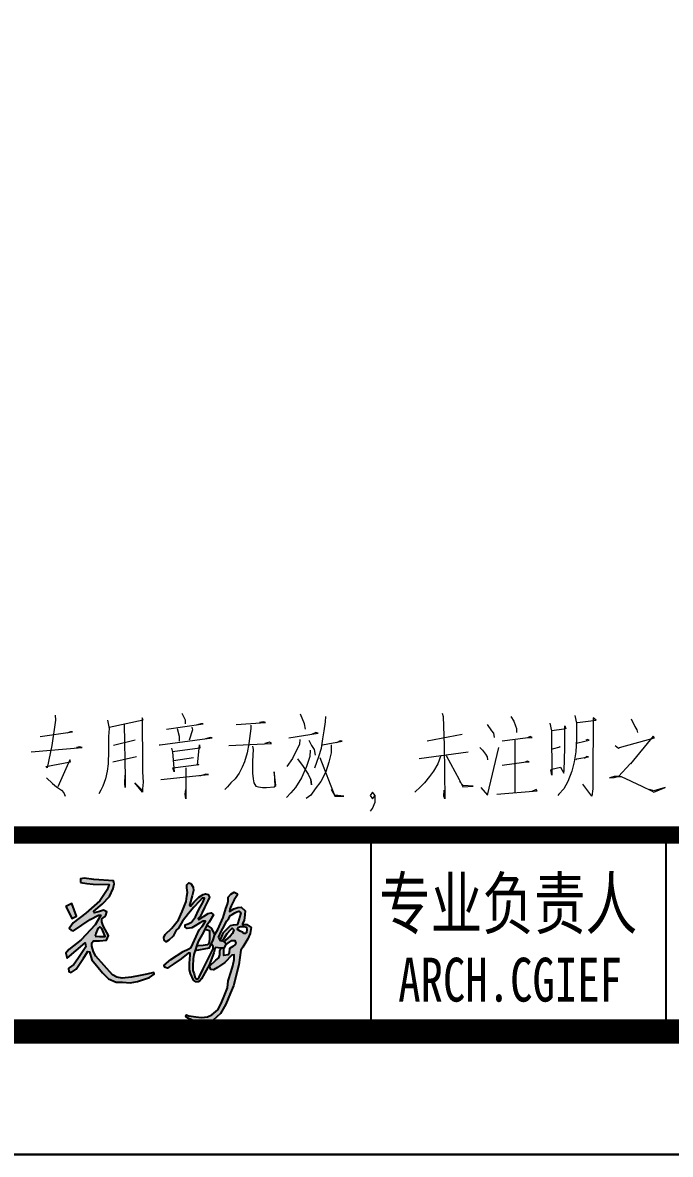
# Model space of a CAD drawing. Extents: x 498328 to 716449, y -893371 to -467753.
# Drawn here: x 531885 to 534520, y -537354 to -532747 of the extents above; entities that cross this region are included whole.
import ezdxf

# ---------------------------------------------------------------- set-up
doc = ezdxf.new("R2010")
doc.units = 0
doc.header["$LTSCALE"] = 1000
doc.layers.get('0').update_dxf_attribs({"linetype": 'CONTINUOUS'})
doc.layers.add('yichutu', color=7, linetype='CONTINUOUS', true_color=0xffffff, plot=False)
doc.layers.add('通用-图框C-SHET', color=141, linetype='CONTINUOUS')
doc.styles.add('黑体', font='simhei.ttf', dxfattribs={"width": 0.8})

# ---------------------------------------------------------------- blocks, each defined once
blk = doc.blocks.new('yct-297-210-29700-21000-100-4000.0')
at = {"layer": 'yichutu', "color": 7, "true_color": 0xffffff}
blk.add_lwpolyline([(0, 0), (0, 21000), (29700, 21000), (29700, 0)], close=True, dxfattribs=at)
blk = doc.blocks.new('吴铮')
h = blk.add_hatch(color=256)
h.dxf.hatch_style = 1
h.paths.add_polyline_path([(6155, -936.7), (6177.4, -885.7), (6183.8, -855.6), (6180.6, -837.3), (6055.3, -829.7), (5993.6, -820.1), (5971.2, -823.8), (5971.2, -847.3), (6011.4, -854.8), (6050.9, -859.1), (6152.1, -861.1), (6141.2, -894.8), (6093.6, -965.6), (6005.1, -1044.1), (5924.3, -1103.8), (5902.2, -1133.7), (5899.2, -1141.1), (5911.3, -1151.9), (5925.3, -1155.3), (6031.2, -1083.1), (6085.1, -1056.4), (6101, -1056.4), (6063.3, -1116.5), (5974.3, -1213.3), (5897.4, -1273.5), (5877.3, -1298.2), (5885, -1328.2), (6000, -1232.6), (6004.9, -1257), (5953.1, -1334.2), (5929, -1370), (5898.7, -1389.8), (5893.8, -1395.8), (5896.5, -1415), (5910.8, -1420.8), (5943.6, -1398.6), (5989.2, -1328.4), (6012.4, -1292.8), (6016.2, -1286.5), (6028.6, -1289.1), (6043.6, -1339.3), (6082.8, -1388.4), (6110.6, -1422.4), (6148.3, -1460.2), (6197.8, -1482.3), (6238.7, -1482.8), (6287.1, -1486), (6332.9, -1478.1), (6409.9, -1452.4), (6439.8, -1431.5), (6436.2, -1420.8), (6391.4, -1431.3), (6350, -1439.1), (6294.2, -1451.1), (6236.6, -1457.4), (6202.3, -1449.4), (6173.5, -1435.9), (6068.7, -1316.5), (6052.7, -1289.8), (6041.9, -1253), (6041.9, -1231.4), (6053.3, -1218.5), (6091.4, -1219.2), (6136.3, -1214.1), (6149.3, -1185.9), (6127.6, -1146.9), (6114.2, -1122.7), (6106.5, -1098.8), (6106.4, -1079.5), (6122.3, -1066.4), (6132.7, -1055.6), (6137.1, -1035.5), (6117.5, -1024.6), (6092.5, -1033.4), (6057, -1041), (6054.9, -1031.1), (6108.5, -986.7)])
h.paths.add_polyline_path([(6094.5, -1130.5), (6107.3, -1140.9), (6118.9, -1170.4), (6127, -1190.8), (6112.9, -1192.5), (6092.2, -1192.5), (6064.6, -1188.5), (6068.7, -1171.8), (6080.7, -1139.9)], flags=16)
h.paths.add_polyline_path([(5915.6, -982.5), (5878.4, -1000.6), (5915.6, -1077.1), (5945.3, -1062.7)], flags=17)
h = blk.add_hatch(color=256)
h.dxf.hatch_style = 1
h.paths.add_polyline_path([(6691.1, -1005.5), (6726.6, -965.8), (6744.2, -948.5), (6759.1, -948.5), (6750.9, -971.5), (6721.3, -1023.9), (6702, -1065.7), (6677, -1101.2), (6656.2, -1110), (6636.8, -1118.1), (6636.8, -1133), (6649, -1140.8), (6678.2, -1136.1), (6699.4, -1123.5), (6727, -1106.9), (6750.3, -1093), (6765.3, -1093.9), (6744.5, -1128.3), (6725, -1149.1), (6706, -1190.9), (6673.6, -1262.2), (6655.2, -1272.7), (6624, -1287.4), (6545.2, -1338.4), (6502.1, -1373.4), (6503.4, -1378.5), (6509.8, -1388.4), (6523.3, -1392.9), (6532.8, -1387), (6564.8, -1365.3), (6611.2, -1333.7), (6655.7, -1298.2), (6667.7, -1298.2), (6666.9, -1311.2), (6664.1, -1360.7), (6664.1, -1403.1), (6669.1, -1426.6), (6689, -1468.2), (6703.9, -1478.9), (6718.7, -1478.9), (6729.6, -1473.7), (6740.8, -1461.2), (6761.9, -1422.4), (6788.8, -1373.2), (6818.3, -1295.7), (6826.4, -1260.7), (6865, -1266.2), (6882.6, -1265.4), (6896.3, -1237.3), (6886.8, -1226.2), (6869.2, -1219), (6856.7, -1215.6), (6847.5, -1198.8), (6866.8, -1156.2), (6885, -1126.6), (6898.5, -1093.9), (6913.5, -1076.2), (6921.2, -1058.9), (6934.9, -1051), (6951, -1041.8), (6964.7, -1034), (6978.2, -1030.5), (6989.2, -1041.2), (6984, -1063.7), (6977.1, -1085.3), (6970.5, -1105.8), (6966.6, -1118), (6941.2, -1119.7), (6922.3, -1124.6), (6901.5, -1145.4), (6876.4, -1170.4), (6860.8, -1206.9), (6856.7, -1215.6), (6869.2, -1219), (6881, -1205.9), (6902.4, -1172.5), (6924, -1149.9), (6934.3, -1139.1), (6945.2, -1149.5), (6936.4, -1173.1), (6922.3, -1189.8), (6895.7, -1213.6), (6886.8, -1226.2), (6896.3, -1237.3), (6904.6, -1236.2), (6919.6, -1225.3), (6932.9, -1217.7), (6952.8, -1217.7), (6957.5, -1233.5), (6953, -1242.5), (6938.3, -1255.3), (6918, -1268), (6915.7, -1293.9), (6910.4, -1307.9), (6882.6, -1312.1), (6882.6, -1282.7), (6882.6, -1265.4), (6865, -1266.2), (6857, -1282.7), (6857, -1308.1), (6849.2, -1327.8), (6830.7, -1342.2), (6791.2, -1380.6), (6800.1, -1400.7), (6815.2, -1404.5), (6841, -1389.6), (6888.3, -1357), (6933, -1309.6), (6947.7, -1308.3), (6947.7, -1336.7), (6938.4, -1377.2), (6927.6, -1414.8), (6910.5, -1474), (6904.9, -1517.2), (6887.7, -1561.1), (6865.8, -1617.1), (6843, -1657.7), (6806.5, -1689.8), (6778.1, -1701.4), (6740.1, -1707.6), (6702.9, -1701.9), (6659, -1695.3), (6643.2, -1690.5), (6640.3, -1700.1), (6652.4, -1710.7), (6691.4, -1727.9), (6748.8, -1734.4), (6813.5, -1722.8), (6861.6, -1682.2), (6895.2, -1622.2), (6925.2, -1550.5), (6944.4, -1504.7), (6977.1, -1371.2), (6990, -1278.4), (7001.8, -1259.3), (7034.3, -1206.7), (7050.3, -1172.3), (7056.1, -1133.5), (7029.1, -1116), (6999.7, -1116), (7001.3, -1108.1), (7011.3, -1089.2), (7016.1, -1052.6), (7016.7, -1028.7), (6991.3, -1005.8), (6970.2, -1007.1), (6946.4, -1016), (6918.7, -1032.8), (6920.5, -1017.7), (6928.4, -996.5), (6948.6, -959.3), (6969.5, -925.6), (6964.8, -917.2), (6946.6, -910), (6925.4, -921.8), (6910.4, -942), (6910.4, -967.7), (6904.2, -984.9), (6894.2, -1012.5), (6877.6, -1070.9), (6844.5, -1147.3), (6824.2, -1178), (6813.2, -1213.3), (6801.8, -1239), (6813.9, -1253.7), (6813.2, -1270.9), (6787.9, -1321.7), (6750.8, -1396.2), (6724.2, -1450.5), (6717.4, -1460), (6705.3, -1460), (6698.5, -1447.9), (6692.9, -1428.5), (6685.3, -1406.9), (6685.3, -1380), (6688, -1333.9), (6691.2, -1305.7), (6699.3, -1280.3), (6710.4, -1245.9), (6717.9, -1222.5), (6753.2, -1162.9), (6773.2, -1118.6), (6789.4, -1099.7), (6816, -1053.9), (6801.5, -1041.3), (6782.8, -1046), (6752.8, -1063.5), (6735.1, -1077), (6722.8, -1086.4), (6718.7, -1077.9), (6731.3, -1064.5), (6743.6, -1039.4), (6759.7, -1006.3), (6779.8, -964.8), (6790.6, -941.5), (6781.7, -925.2), (6765.3, -919.1), (6750.9, -924.2), (6723.1, -941.8), (6691.4, -972.8), (6670.1, -999), (6662.8, -989.1), (6665.3, -986.2), (6680.6, -932.4), (6690.1, -898.7), (6687.9, -878), (6673.1, -854.2), (6659.1, -850), (6646.2, -862.4), (6646.9, -881), (6651.5, -911.2), (6646.9, -934.5), (6642.2, -969.6), (6618.1, -1032.7), (6593.1, -1085), (6551.7, -1138.8), (6509.9, -1178.5), (6499.9, -1198.3), (6503.2, -1215), (6515.7, -1224.8), (6532.2, -1215.2), (6560.9, -1190.3), (6578.7, -1151.7), (6594.3, -1137.6), (6618.3, -1092.9), (6658, -1045.2)])
h.paths.add_polyline_path([(6966.3, -1145), (6971.8, -1135.4), (6988.2, -1131), (7008.3, -1131), (7027.2, -1134.8), (7031.2, -1146.1), (7028.9, -1165.8), (7021.6, -1171.1), (7007.9, -1169.4), (7000.4, -1162.1), (6984.2, -1155.1), (6967.2, -1145.5)], flags=0)
h.paths.add_polyline_path([(7031.2, -1146.1), (7027.2, -1134.8), (7008.3, -1131), (6988.2, -1131), (6971.8, -1135.4), (6966.3, -1145), (6967.2, -1145.5), (6984.2, -1155.1), (7000.4, -1162.1), (7007.9, -1169.4), (7021.6, -1171.1), (7028.9, -1165.8)], flags=16)
h = blk.add_hatch(color=256)
h.dxf.hatch_style = 1
h.paths.add_polyline_path([(6824.2, -1178), (6813.1, -1162.4), (6801.1, -1138.4), (6773.2, -1118.6), (6761.7, -1144.1), (6791, -1154), (6791, -1184.5), (6791, -1209.4), (6785.9, -1235.8), (6775.7, -1243.8), (6750.1, -1248.4), (6708.5, -1251.8), (6699.1, -1280.9), (6791, -1263.1), (6799.3, -1244.5), (6813.2, -1213.3)])
for points in [[(5970.6, -847.2), (6011.4, -854.8), (6050.9, -859.1), (6152.1, -861.1), (6141.2, -894.8), (6093.6, -965.6), (6005.1, -1044.1), (5924.3, -1103.8), (5902.2, -1133.7), (5899.2, -1141.1), (5911.3, -1151.9), (5925.3, -1155.3), (6031.2, -1083.1), (6085.1, -1056.4), (6101, -1056.4), (6063.3, -1116.5), (5974.3, -1213.3), (5897.4, -1273.5), (5877.3, -1298.2), (5883.5, -1322.6), (5885, -1328.2), (6000, -1232.6), (6004.9, -1257), (5953.1, -1334.2), (5929, -1370), (5898.7, -1389.8), (5893.8, -1395.8), (5896.5, -1415), (5910.8, -1420.8), (5943.6, -1398.6), (5989.2, -1328.4), (6012.4, -1292.8), (6016.2, -1286.5), (6028.6, -1289.1), (6043.6, -1339.3), (6082.8, -1388.4), (6110.6, -1422.4), (6148.3, -1460.2), (6197.8, -1482.3), (6238.7, -1482.8), (6287.1, -1486), (6332.9, -1478.1), (6409.9, -1452.4), (6439.8, -1431.5), (6436.2, -1420.8), (6391.4, -1431.3), (6350, -1439.1), (6294.2, -1451.1), (6236.6, -1457.4), (6202.3, -1449.4), (6173.5, -1435.9), (6068.7, -1316.5), (6052.7, -1289.8), (6041.9, -1253), (6041.9, -1231.4), (6053.3, -1218.5), (6091.4, -1219.2), (6136.3, -1214.1), (6149.3, -1185.9), (6127.6, -1146.9), (6114.2, -1122.7), (6106.5, -1098.8), (6106.4, -1079.5), (6122.3, -1066.4), (6132.7, -1055.6), (6137.1, -1035.5), (6117.5, -1024.6), (6092.5, -1033.4), (6057, -1041), (6054.9, -1031.1), (6108.5, -986.7), (6155, -936.7), (6177.4, -885.7), (6183.8, -855.6), (6180.6, -837.3), (6055.3, -829.7), (5993.6, -820.1), (5971.2, -823.8), (5971.2, -847.3)], [(6826.4, -1260.7), (6818.3, -1295.7), (6788.8, -1373.2), (6761.9, -1422.4), (6740.8, -1461.2), (6729.6, -1473.7), (6718.7, -1478.9), (6703.9, -1478.9), (6689, -1468.2), (6669.1, -1426.6), (6664.1, -1403.1), (6664.1, -1360.7), (6666.9, -1311.2), (6667.7, -1298.2), (6655.7, -1298.2), (6611.2, -1333.7), (6564.8, -1365.3), (6532.8, -1387), (6523.3, -1392.9), (6509.8, -1388.4), (6503.4, -1378.5), (6502.1, -1373.4), (6545.2, -1338.4), (6624, -1287.4), (6655.2, -1272.7), (6673.6, -1262.2), (6706, -1190.9), (6725, -1149.1), (6744.5, -1128.3), (6765.3, -1093.9), (6750.3, -1093), (6727, -1106.9), (6699.4, -1123.5), (6678.2, -1136.1), (6649, -1140.8), (6636.8, -1133), (6636.8, -1118.1), (6656.2, -1110), (6677, -1101.2), (6702, -1065.7), (6721.3, -1023.9), (6750.9, -971.5), (6759.1, -948.5), (6744.2, -948.5), (6726.6, -965.8), (6691.1, -1005.5), (6658, -1045.2), (6618.3, -1092.9), (6594.3, -1137.6), (6578.7, -1151.7), (6560.9, -1190.3), (6532.2, -1215.2), (6515.7, -1224.8), (6503.2, -1215), (6499.9, -1198.3), (6509.9, -1178.5), (6551.7, -1138.8), (6593.1, -1085), (6618.1, -1032.7), (6642.2, -969.6), (6646.9, -934.5), (6651.5, -911.2), (6646.9, -881), (6646.2, -862.4)], [(6646.2, -862.4), (6659.1, -850), (6673.1, -854.2), (6687.9, -878), (6690.1, -898.7), (6680.6, -932.4), (6665.3, -986.2), (6662.8, -989.1), (6670.1, -999), (6691.4, -972.8), (6723.1, -941.8), (6750.9, -924.2), (6765.3, -919.1), (6781.7, -925.2), (6790.6, -941.5), (6779.8, -964.8), (6759.7, -1006.3), (6743.6, -1039.4), (6731.3, -1064.5), (6718.7, -1077.9), (6722.8, -1086.4), (6735.1, -1077), (6752.8, -1063.5), (6782.8, -1046), (6801.5, -1041.3), (6816, -1053.9), (6789.4, -1099.7), (6773.2, -1118.6), (6753.2, -1162.9), (6717.9, -1222.5), (6710.4, -1245.9), (6699.3, -1280.3), (6691.2, -1305.7), (6688, -1333.9), (6685.3, -1380), (6685.3, -1406.9), (6692.9, -1428.5), (6698.5, -1447.9), (6705.3, -1460), (6717.4, -1460), (6724.2, -1450.5), (6750.8, -1396.2), (6787.9, -1321.7), (6813.2, -1270.9), (6813.9, -1253.7)], [(6773.2, -1118.6), (6801.1, -1138.4), (6813.1, -1162.4), (6824.2, -1178), (6844.5, -1147.3), (6877.6, -1070.9), (6894.2, -1012.5), (6904.2, -984.9), (6910.4, -967.7), (6910.4, -942), (6925.4, -921.8), (6946.6, -910), (6964.8, -917.2), (6969.5, -925.6), (6948.6, -959.3), (6928.4, -996.5), (6920.5, -1017.7), (6918.7, -1032.8), (6946.4, -1016), (6970.2, -1007.1), (6991.3, -1005.8), (7016.7, -1028.7), (7016.1, -1052.6), (7011.3, -1089.2), (7001.3, -1108.1), (6999.7, -1116), (7029.1, -1116), (7056.1, -1133.5), (7050.3, -1172.3), (7034.3, -1206.7), (7001.8, -1259.3), (6990, -1278.4), (6977.1, -1371.2), (6944.4, -1504.7), (6925.2, -1550.5), (6895.2, -1622.2), (6861.6, -1682.2), (6813.5, -1722.8), (6748.8, -1734.4), (6691.4, -1727.9), (6652.4, -1710.7), (6640.3, -1700.1), (6643.2, -1690.5), (6659, -1695.3), (6702.9, -1701.9), (6740.1, -1707.6), (6778.1, -1701.4), (6806.5, -1689.8), (6843, -1657.7), (6865.8, -1617.1), (6887.7, -1561.1), (6904.9, -1517.2), (6910.5, -1474), (6927.6, -1414.8), (6938.4, -1377.2), (6947.7, -1336.7), (6947.7, -1308.3), (6933, -1309.6), (6888.3, -1357), (6841, -1389.6), (6815.2, -1404.5), (6800.1, -1400.7), (6791.2, -1380.6), (6830.7, -1342.2), (6849.2, -1327.8), (6857, -1308.1), (6857, -1282.7), (6865, -1266.2), (6826.4, -1260.7)], [(5877.1, -997.9), (5915.6, -1077.1), (5945.3, -1062.7), (5915.6, -982.5), (5878.4, -1000.6)], [(6847.5, -1198.8), (6866.8, -1156.2), (6885, -1126.6), (6898.5, -1093.9), (6913.5, -1076.2), (6921.2, -1058.9), (6934.9, -1051), (6951, -1041.8), (6964.7, -1034), (6978.2, -1030.5), (6989.2, -1041.2), (6984, -1063.7), (6977.1, -1085.3), (6970.5, -1105.8), (6966.6, -1118), (6941.2, -1119.7), (6922.3, -1124.6), (6901.5, -1145.4), (6876.4, -1170.4), (6860.8, -1206.9), (6856.7, -1215.6), (6869.2, -1219), (6881, -1205.9), (6902.4, -1172.5), (6924, -1149.9), (6934.3, -1139.1), (6945.2, -1149.5), (6936.4, -1173.1), (6922.3, -1189.8), (6895.7, -1213.6), (6886.8, -1226.2), (6896.3, -1237.3), (6904.6, -1236.2), (6919.6, -1225.3), (6932.9, -1217.7), (6952.8, -1217.7), (6957.5, -1233.5), (6953, -1242.5), (6938.3, -1255.3), (6918, -1268), (6915.7, -1293.9), (6910.4, -1307.9), (6882.6, -1312.1), (6882.6, -1282.7), (6882.6, -1265.4), (6865, -1266.2)], [(6064.6, -1188.5), (6092.2, -1192.5), (6112.9, -1192.5), (6127, -1190.8), (6118.9, -1170.4), (6107.3, -1140.9), (6094.5, -1130.5), (6080.7, -1139.9), (6068.7, -1171.8), (6064.6, -1188.5)], [(6761.7, -1144.1), (6791, -1154), (6791, -1184.5), (6791, -1209.4), (6785.9, -1235.8), (6775.7, -1243.8), (6750.1, -1248.4), (6718.3, -1251), (6708.5, -1251.8)], [(6967.2, -1145.5), (6984.2, -1155.1), (7000.4, -1162.1), (7007.9, -1169.4), (7021.6, -1171.1), (7028.9, -1165.8), (7031.2, -1146.1), (7027.2, -1134.8), (7008.3, -1131), (6988.2, -1131), (6971.8, -1135.4), (6966.3, -1145), (6967.2, -1145.5)], [(6699.1, -1280.9), (6791, -1263.1), (6799.3, -1244.5), (6813.2, -1213.3), (6824.2, -1178)], [(6847.5, -1198.8), (6856.7, -1215.6)], [(6886.8, -1226.2), (6869.2, -1219)], [(6813.9, -1253.7), (6801.8, -1239)], [(6896.3, -1237.3), (6882.6, -1265.4)]]:
    blk.add_lwpolyline(points)

msp = doc.modelspace()

# ---------------------------------------------------------------- linework, layer by layer
at = {"layer": '通用-图框C-SHET', "ltscale": 5}
for p, q in [((533300.9, -536053.7), (533300.9, -536853.7)), ((534500.9, -536053.7), (534500.9, -536853.7))]:
    msp.add_line(p, q, dxfattribs=at)
at = {"layer": '通用-图框C-SHET'}
msp.add_lwpolyline([(526900.9, -537353.7), (547900.9, -537353.7), (547900.9, -507653.7), (526900.9, -507653.7)], close=True, dxfattribs=at)
at = {"layer": '通用-图框C-SHET', "const_width": 100}
msp.add_lwpolyline([(529400.9, -508153.7), (547400.9, -508153.7), (547400.9, -536853.7), (529400.9, -536853.7)], close=True, dxfattribs=at)
at = {"layer": '通用-图框C-SHET', "lineweight": 0}
for points in [[(532016.7, -535565.8), (532018.8, -535586.9), (532003, -535689.4), (531984, -535780.2), (531979.7, -535774.9), (532079, -535755.9), (532076.9, -535747.5), (532027.3, -535857.3)], [(532230.1, -535586.9), (532236.4, -535620.7), (532234.3, -535653.5), (532234.3, -535711.6), (532232.2, -535764.4), (532228, -535793.9), (532221.6, -535824.6), (532211.1, -535855.2), (532202.6, -535871.1), (532195.2, -535885.8)], [(532236.4, -535615.4), (532374.8, -535584.8), (532370.6, -535576.4), (532370.6, -535617.6), (532372.7, -535730.6), (532372.7, -535788.7), (532372.7, -535797.1), (532374.8, -535838.3), (532372.7, -535865.8), (532372.7, -535879.5), (532341, -535841.5), (532370.6, -535871.1)], [(532532.2, -535557.4), (532543.8, -535579.5), (532545.9, -535584.8), (532545.9, -535600.7)], [(532752.9, -535603.8), (532872.3, -535595.4), (532864.9, -535593.3), (532848, -535595.4)], [(533036, -535622.8), (533031.8, -535600.7), (533014.9, -535562.6)], [(533072.9, -535780.2), (533089.8, -535733.7), (533100.4, -535701), (533106.7, -535661.9), (533112, -535629.2), (533116.3, -535593.3), (533118.4, -535571.1)], [(533591.6, -535557.4), (533595.8, -535571.1), (533600, -535689.4), (533602.1, -535907), (533597.9, -535896.4), (533600, -535871.1)], [(533871.5, -535571.1), (533883.1, -535590.1), (533889.4, -535609.1), (533893.6, -535620.7), (533893.6, -535636.6)], [(534131.3, -535567.9), (534137.6, -535598.5), (534137.6, -535661.9), (534135.5, -535714.7), (534129.2, -535755.9), (534118.6, -535793.9), (534102.8, -535836.2), (534085.9, -535865.8), (534066.9, -535888), (534061.6, -535893.2)], [(534139.7, -535598.5), (534141.9, -535595.4), (534217.9, -535586.9), (534206.3, -535576.4), (534206.3, -535595.4), (534204.2, -535800.3), (534204.2, -535838.3), (534204.2, -535865.8), (534199.9, -535896.4), (534164, -535846.8)], [(534360.5, -535581.6), (534375.3, -535612.3), (534383.7, -535626), (534385.8, -535636.6)], [(531956.5, -535653.5), (532087.5, -535634.5), (532079, -535634.5), (532064.2, -535639.7)], [(532297.7, -535603.8), (532301.9, -535821.4), (532301.9, -535860.5), (532299.8, -535843.6), (532301.9, -535810.8)], [(532469.8, -535622.8), (532618.8, -535600.7), (532610.3, -535600.7), (532591.3, -535607)], [(532513.1, -535620.7), (532521.6, -535651.4), (532521.6, -535672.5)], [(532573.3, -535615.4), (532575.5, -535626), (532562.8, -535667.2)], [(532813.1, -535607), (532813.1, -535620.7), (532804.7, -535680.9), (532798.3, -535720), (532787.8, -535755.9), (532777.2, -535778.1), (532765.6, -535802.4), (532748.7, -535824.6), (532731.8, -535841.5), (532718.1, -535857.3), (532707.5, -535868.9)], [(532967.3, -535658.7), (533087.7, -535639.7), (533077.2, -535636.6), (533060.3, -535645)], [(533774.3, -535603.8), (533792.2, -535629.2), (533800.7, -535639.7), (533802.8, -535656.6)], [(534029.9, -535598.5), (534036.2, -535629.2), (534038.3, -535810.8), (534034.1, -535788.7), (534038.3, -535785.5), (534073.2, -535778.1), (534085.9, -535802.4), (534088, -535791.8), (534090.1, -535701), (534090.1, -535609.1), (534094.3, -535620.7), (534085.9, -535622.8), (534038.3, -535629.2)], [(532343.1, -535667.2), (532254.4, -535689.4)], [(532440.3, -535686.2), (532444.5, -535686.2), (532655.7, -535658.7), (532647.3, -535656.6), (532628.3, -535661.9)], [(532489.9, -535701), (532494.1, -535716.8), (532500.5, -535797.1), (532496.2, -535780.2), (532601.9, -535766.5), (532595.5, -535769.7), (532604, -535686.2), (532606.1, -535701), (532494.1, -535714.7)], [(532723.3, -535689.4), (532897.6, -535680.9), (532889.2, -535675.6), (532870.2, -535680.9)], [(533012.7, -535665.1), (533011.7, -535684.1), (532982.1, -535742.2), (532959.9, -535774.9)], [(533139.5, -535686.2), (533139.5, -535720), (533131, -535758), (533118.4, -535797.1), (533098.3, -535836.2), (533075.1, -535865.8), (533057.1, -535891.1), (533038.1, -535904.9)], [(533048.7, -535667.2), (533060.3, -535689.4), (533070.8, -535706.3), (533075.1, -535728.5)], [(533104.6, -535686.2), (533184.9, -535672.5), (533176.5, -535670.4), (533161.7, -535678.8)], [(533530.3, -535670.4), (533672.9, -535642.9)], [(533835.5, -535670.4), (533930.6, -535658.7), (533958.1, -535656.6), (533949.6, -535653.5), (533939.1, -535658.7)], [(533887.3, -535667.2), (533887.3, -535879.5)], [(534139.7, -535678.8), (534144, -535678.8), (534189.4, -535667.2), (534183, -535665.1), (534176.7, -535667.2)], [(534295, -535689.4), (534308.7, -535701), (534313, -535697.8), (534455.6, -535658.7), (534450.3, -535651.4), (534358.4, -535764.4), (534356.3, -535764.4), (534308.7, -535816.1), (534290.8, -535816.1), (534271.8, -535821.4), (534290.8, -535819.3), (534306.6, -535816.1), (534319.3, -535816.1), (534358.4, -535833), (534362.6, -535836.2), (534403.8, -535855.2), (534443.9, -535874.2), (534453.4, -535879.5), (534498.9, -535860.5), (534453.4, -535874.2), (534435.5, -535868.9)], [(531919.5, -535714.7), (532126.6, -535697.8), (532116, -535694.7), (532103.3, -535697.8)], [(532820.5, -535692.5), (532822.6, -535706.3), (532820.5, -535752.8), (532820.5, -535802.4), (532822.6, -535824.6), (532824.7, -535841.5), (532833.2, -535855.2), (532843.7, -535857.3), (532860.6, -535860.5), (532876.5, -535860.5), (532908.2, -535857.3), (532914.5, -535852), (532908.2, -535797.1), (532910.3, -535855.2)], [(533055, -535708.4), (533052.9, -535733.7), (533040.2, -535774.9), (533019.1, -535821.4), (532994.8, -535860.5), (532975.8, -535882.7), (532957.8, -535901.7)], [(533586.3, -535730.6), (533573.6, -535764.4), (533556.7, -535793.9), (533539.8, -535816.1), (533519.7, -535841.5), (533502.8, -535857.3), (533480.7, -535879.5)], [(533498.6, -535742.2), (533697.2, -535714.7)], [(533608.5, -535730.6), (533660.2, -535827.7), (533675, -535857.3), (533718.3, -535855.2), (533677.1, -535852), (533662.3, -535836.2)], [(533744.7, -535697.8), (533755.3, -535708.4), (533767.9, -535725.3), (533774.3, -535735.9), (533776.4, -535747.5)], [(533748.9, -535860.5), (533776.4, -535891.1), (533821.8, -535697.8)], [(534040.5, -535703.1), (534071.1, -535694.7), (534069, -535694.7)], [(532252.3, -535755.9), (532347.3, -535733.7)], [(532498.4, -535750.6), (532579.7, -535739)], [(533003.2, -535744.3), (533025.4, -535774.9), (533046.5, -535805.6), (533057.1, -535829.9), (533060.3, -535849.9), (533057.1, -535827.7)], [(533094.1, -535739), (533154.3, -535896.4), (533191.2, -535896.4), (533155.3, -535891.1), (533141.6, -535868.9)], [(533835.5, -535769.7), (533924.3, -535758), (533945.4, -535755.9), (533939.1, -535752.8), (533930.6, -535755.9)], [(534135.5, -535747.5), (534139.7, -535744.3), (534187.3, -535735.9), (534178.8, -535733.7), (534170.4, -535742.2)], [(531981.9, -535821.4), (532006.2, -535843.6), (532023.1, -535857.3), (532042.1, -535871.1), (532052.6, -535882.7), (532057.9, -535896.4)], [(532446.6, -535827.7), (532640.9, -535807.7), (532630.4, -535805.6), (532604, -535814)], [(532548, -535780.2), (532548, -535907), (532545.9, -535888), (532548, -535868.9)], [(533813.4, -535888), (533978.1, -535874.2), (533973.9, -535868.9), (533956, -535877.4)], [(533300, -535956.6), (533308.5, -535946), (533319, -535920.7), (533319, -535893.2), (533308.5, -535879.5), (533299, -535893.2), (533308.5, -535907), (533319, -535893.2)]]:
    msp.add_lwpolyline(points, dxfattribs=at)
at = {"layer": '通用-图框C-SHET', "const_width": 70}
msp.add_lwpolyline([(529400.9, -536053.7), (547400.9, -536053.7)], dxfattribs=at)

# ---------------------------------------------------------------- block references
at = {"xscale": 0.6400000000000001, "yscale": 0.6400000000000001, "zscale": 0.6400000000000001}
msp.add_blockref('吴铮', (528298.8, -535704.4), dxfattribs=at)
at = {"layer": 'yichutu', "rotation": 270}
msp.add_blockref('yct-297-210-29700-21000-100-4000.0', (526900.9, -507653.7), dxfattribs=at)

# ---------------------------------------------------------------- texts
at = {"layer": '通用-图框C-SHET', "style": '黑体', "width": 0.75}
for s, height, p in [('专业负责人', 205.38, (533334.7, -536435.3)), ('ARCH.CGIEF', 178.45, (533412.7, -536731.8))]:
    msp.add_text(s, height=height, dxfattribs=at).set_placement(p)

doc.saveas('drawing.dxf')
